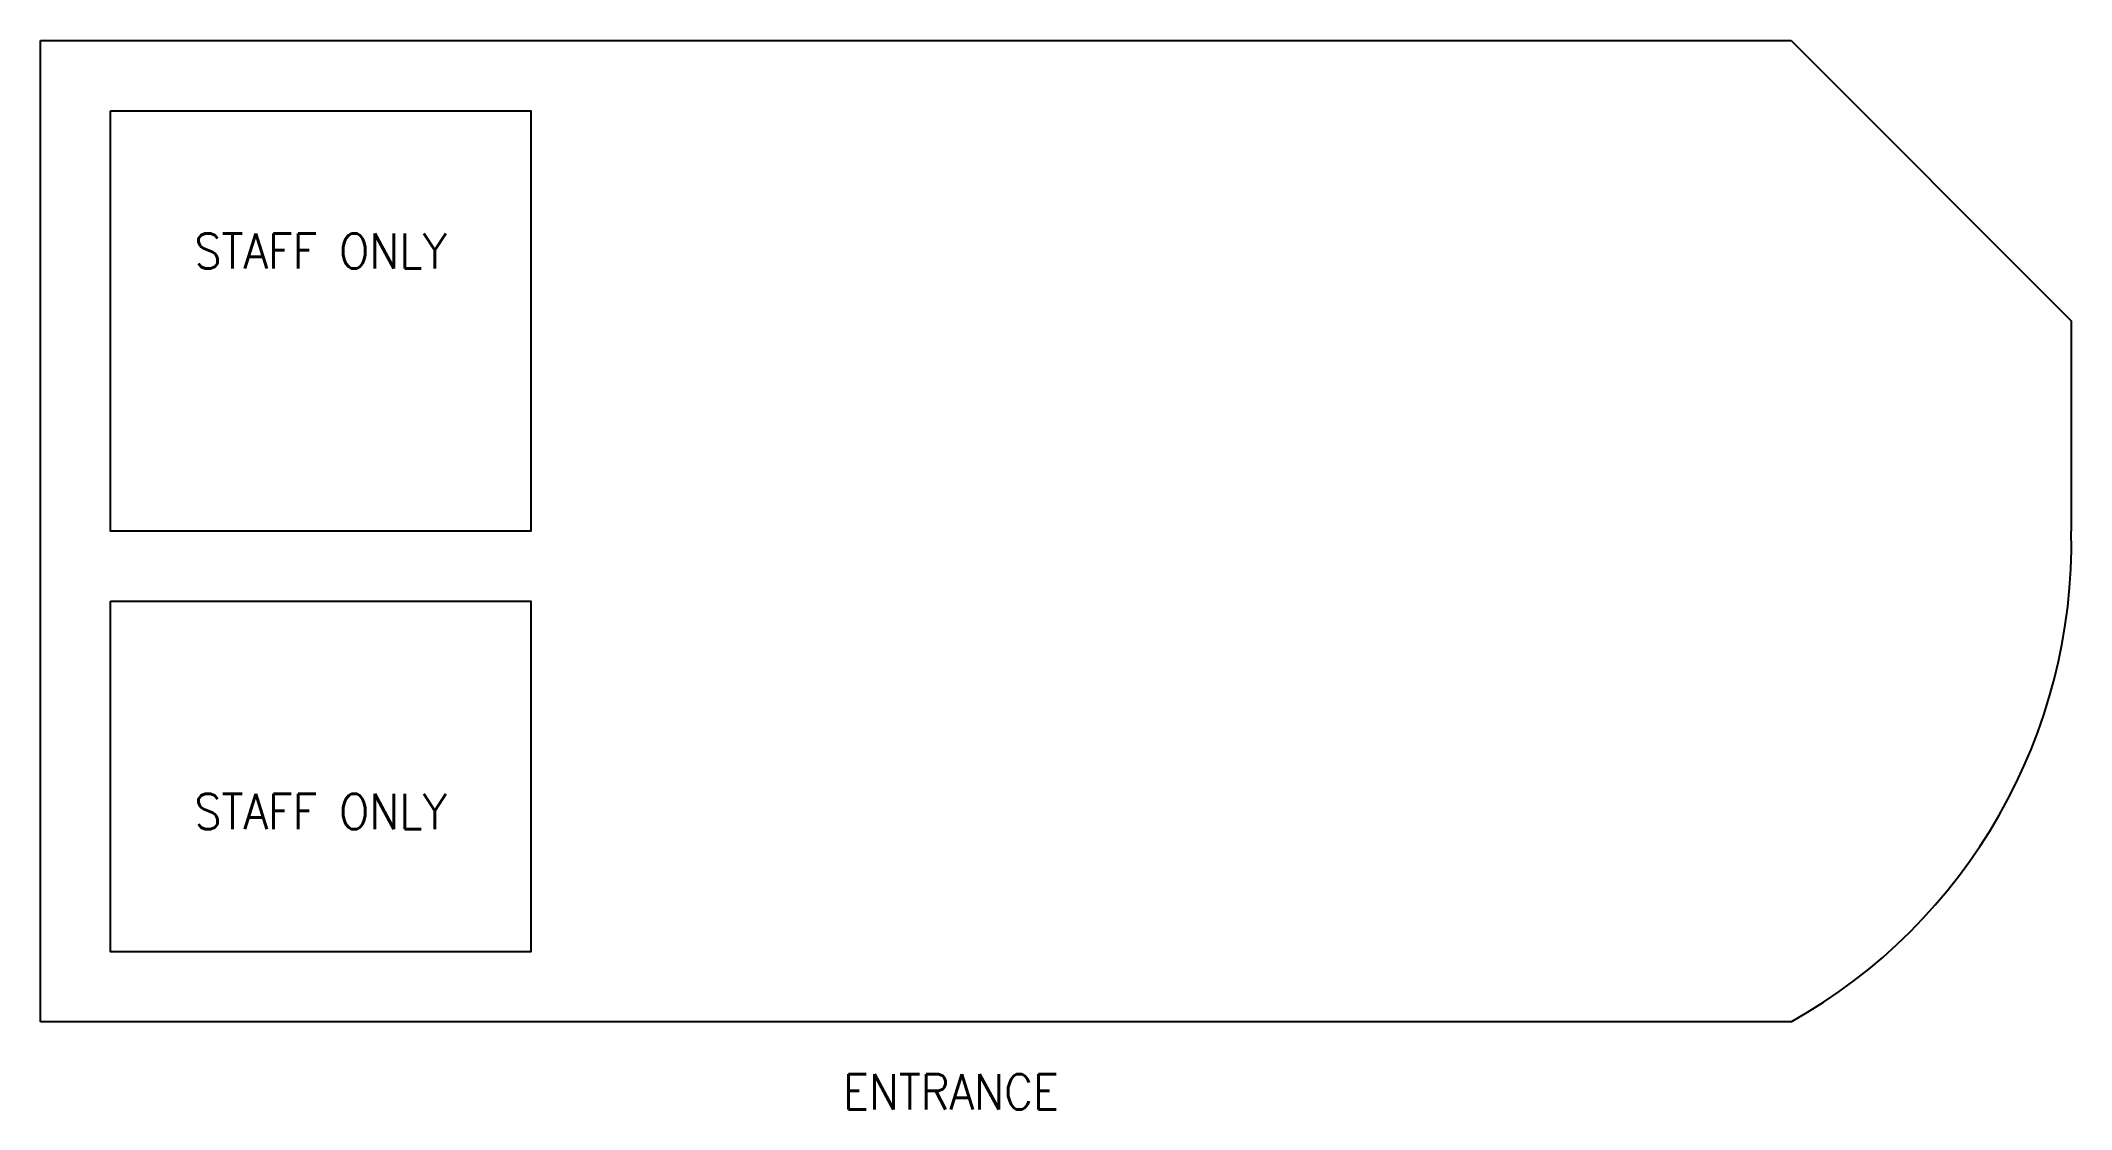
# Model space of a CAD drawing. Header units: millimetres. Extents: x 0 to 2900, y -125 to 1400.
import ezdxf

# ---------------------------------------------------------------- set-up
doc = ezdxf.new("R2010")
doc.units = ezdxf.units.MM
doc.layers.get('0').update_dxf_attribs({"linetype": 'CONTINUOUS', "lineweight": 25})
doc.styles.get("Standard").update_dxf_attribs({"font": 'standard'})

msp = doc.modelspace()

# ---------------------------------------------------------------- linework, layer by layer
for p, q in [((0, 0), (0, 1400)), ((0, 1400), (2500, 1400)), ((2500, 1400), (2900, 1000)), ((2900, 1000), (2900, 700)), ((2500, 0), (0, 0))]:
    msp.add_line(p, q)
for points in [[(100, 1300), (700, 1300), (700, 700), (100, 700)], [(100, 600), (700, 600), (700, 100), (100, 100)]]:
    msp.add_lwpolyline(points, close=True)
msp.add_arc((2116.7, 683.3), 783.5, 299.2914, 1.2189)

# ---------------------------------------------------------------- texts
at = {"char_height": 50, "attachment_point": 5}
for s, insert, width in [('STAFF ONLY', (400, 1100), 415.278), ('STAFF ONLY', (400, 300), 415.278), ('ENTRANCE', (1300, -100), 327.778)]:
    msp.add_mtext(s, dxfattribs=dict(at, insert=insert, width=width))

doc.saveas('drawing.dxf')
